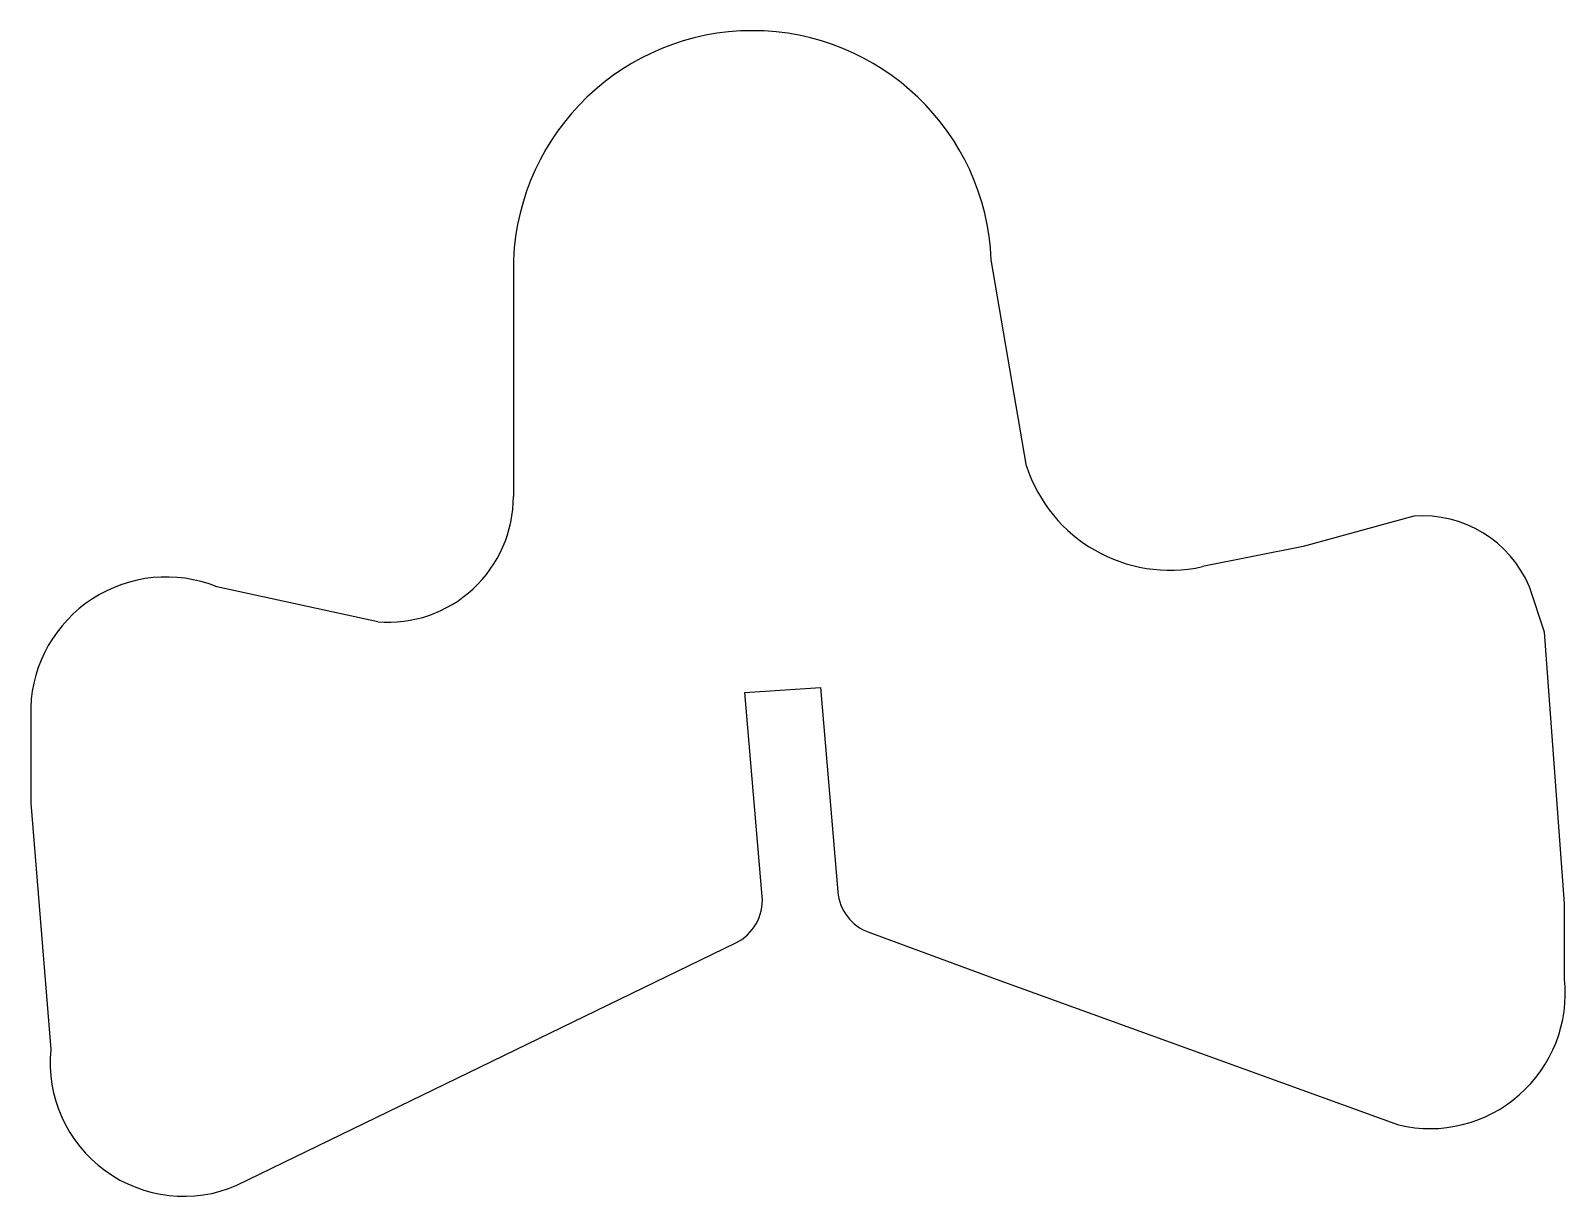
# Model space of a CAD drawing. Extents: x 0 to 32.4, y 0 to 24.6.
import ezdxf

# ---------------------------------------------------------------- set-up
doc = ezdxf.new("R2010")
doc.units = 0
doc.layers.add('WHITE', color=7, linetype='CONTINUOUS')

msp = doc.modelspace()

# ---------------------------------------------------------------- linework, layer by layer
at = {"layer": 'WHITE', "linetype": 'CONTINUOUS'}
for p, q in [((10.2, 19.781827), (10.2, 14.784154)), ((21.0375, 15.425577), (20.29375, 19.781827)), ((29.21875, 14.363077), (26.88125, 13.725577)), ((26.88125, 13.725577), (24.75625, 13.300577)), ((7.331229, 12.131832), (3.93125, 12.875577)), ((31.98125, 11.919327), (31.6625, 12.875577)), ((32.40625, 6.181827), (31.98125, 11.919327)), ((15.0875, 10.644327), (16.684788, 10.744158)), ((16.684788, 10.744158), (17.051893, 6.430674)), ((15.454264, 6.334845), (15.0875, 10.644327)), ((0, 10.325577), (0, 8.306827)), ((0, 8.306827), (0.425, 3.100577)), ((32.40625, 4.588077), (32.40625, 6.181827)), ((17.704036, 5.576598), (20.4, 4.588077)), ((4.35625, 0.231827), (14.89477, 5.350537)), ((20.4, 4.588077), (28.9, 1.506827))]:
    msp.add_line(p, q, dxfattribs=at)
for centre, radius, start, end in [((15.246875, 19.569327), 5.051347, 2.41103, 177.58897), ((24.06726, 16.411251), 3.186063, -161.978715, -77.511047), ((7.539513, 14.784154), 2.660487, -94.490145, 0), ((29.412711, 11.930612), 2.440186, 22.78358, 94.559035), ((2.863697, 10.21605), 2.865791, 68.129128, 177.80968), ((14.457866, 6.250046), 1, -64.093492, 4.864514), ((18.048291, 6.515474), 1, -175.135486, -110.136303), ((29.561117, 4.290082), 2.860696, -103.362056, 5.979284), ((3.235662, 2.824216), 2.824216, 174.384381, 293.376938)]:
    msp.add_arc(centre, radius, start, end, dxfattribs=at)

doc.saveas('drawing.dxf')
